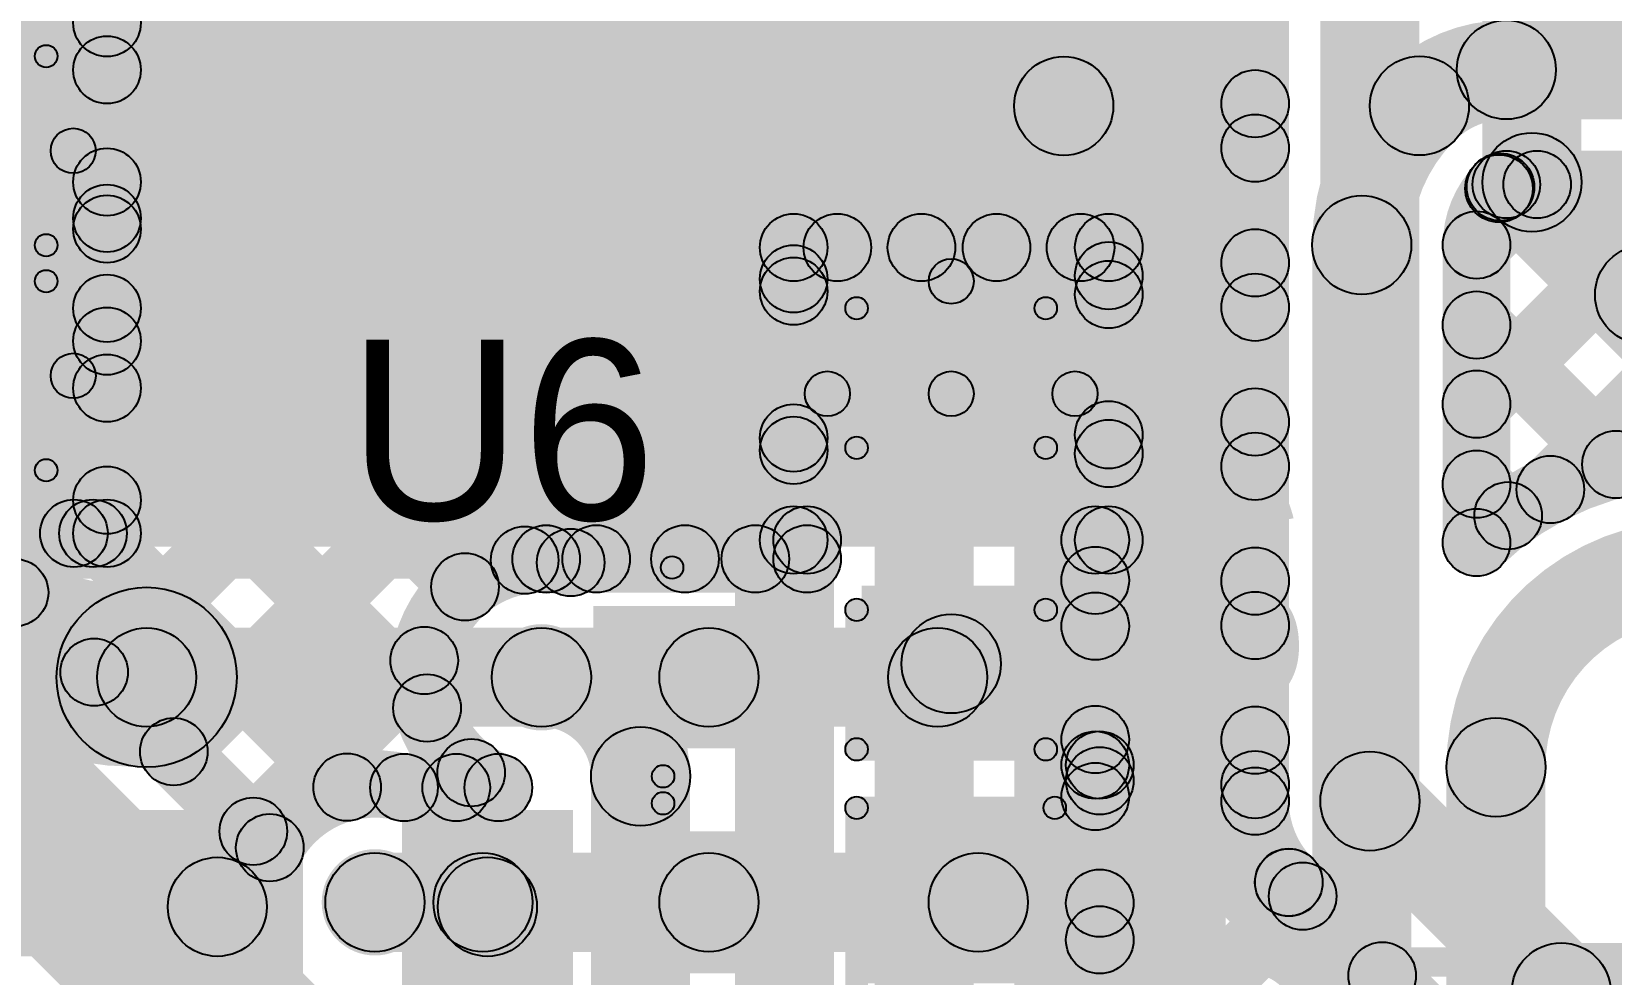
# Model space of a CAD drawing. Header units: millimetres. Extents: x 0 to 210, y 0 to 213.
# Drawn here: x 1.1707 to 1.5216, y 2.653 to 2.8625 of the extents above; entities that cross this region are included whole.
import ezdxf

# ---------------------------------------------------------------- set-up
doc = ezdxf.new("R2010")
doc.units = ezdxf.units.MM
doc.header["$MEASUREMENT"] = 0
for name, color, linetype in [('BottomLayer', 5, 'Continuous'), ('BottomPaste', 16, 'Continuous'), ('BottomSolder', 6, 'Continuous'), ('TopLayer', 1, 'Continuous'), ('TopOverlay', 2, 'Continuous'), ('TopPaste', 8, 'Continuous'), ('TopSolder', 216, 'Continuous'), ('ViaHoleLayer', 16, 'Continuous')]:
    doc.layers.add(name, color=color, linetype=linetype)

# ---------------------------------------------------------------- blocks, each defined once
blk = doc.blocks.new('S______B______70')
at = {"layer": 'TopLayer'}
for points in [[(-0.045, -0.0175), (-0.045, 0.0175), (-0.015, 0.0175), (-0.015, -0.0175)], [(0.015, -0.0175), (0.015, 0.0175), (0.045, 0.0175), (0.045, -0.0175)]]:
    blk.add_hatch(color=1, dxfattribs=at).paths.add_polyline_path(points)
at = {"layer": 'TopOverlay'}
h = blk.add_hatch(color=2, dxfattribs=at)
edge = h.paths.add_edge_path()
edge.add_arc((-0.05, 0.022), 0.0025, 0, 360)
h = blk.add_hatch(color=2, dxfattribs=at)
edge = h.paths.add_edge_path()
edge.add_arc((-0.05, 0.022), 0.0025, 0, 360)
for points in [[(-0.0475, -0.022), (-0.0525, -0.022), (-0.0525, 0.022), (-0.0475, 0.022)], [(0.05, 0.0245), (0.05, 0.0195), (-0.05, 0.0195), (-0.05, 0.0245)], [(0.0525, -0.022), (0.0475, -0.022), (0.0475, 0.022), (0.0525, 0.022)], [(0.05, -0.0195), (0.05, -0.0245), (-0.05, -0.0245), (-0.05, -0.0195)]]:
    blk.add_hatch(color=2, dxfattribs=at).paths.add_polyline_path(points)
h = blk.add_hatch(color=2, dxfattribs=at)
edge = h.paths.add_edge_path()
edge.add_arc((0.05, 0.022), 0.0025, 0, 360)
h = blk.add_hatch(color=2, dxfattribs=at)
edge = h.paths.add_edge_path()
edge.add_arc((0.05, 0.022), 0.0025, 0, 360)
h = blk.add_hatch(color=2, dxfattribs=at)
edge = h.paths.add_edge_path()
edge.add_arc((-0.05, -0.022), 0.0025, 0, 360)
h = blk.add_hatch(color=2, dxfattribs=at)
edge = h.paths.add_edge_path()
edge.add_arc((-0.05, -0.022), 0.0025, 0, 360)
h = blk.add_hatch(color=2, dxfattribs=at)
edge = h.paths.add_edge_path()
edge.add_arc((0.05, -0.022), 0.0025, 0, 360)
h = blk.add_hatch(color=2, dxfattribs=at)
edge = h.paths.add_edge_path()
edge.add_arc((0.05, -0.022), 0.0025, 0, 360)
at = {"layer": 'TopPaste'}
for points in [[(-0.045, -0.0175), (-0.045, 0.0175), (-0.015, 0.0175), (-0.015, -0.0175)], [(0.015, -0.0175), (0.015, 0.0175), (0.045, 0.0175), (0.045, -0.0175)]]:
    blk.add_hatch(color=8, dxfattribs=at).paths.add_polyline_path(points)
at = {"layer": 'TopSolder'}
for points in [[(-0.049, -0.0215), (-0.049, 0.0215), (-0.011, 0.0215), (-0.011, -0.0215)], [(0.011, -0.0215), (0.011, 0.0215), (0.049, 0.0215), (0.049, -0.0215)]]:
    blk.add_hatch(color=216, dxfattribs=at).paths.add_polyline_path(points)
at = {"layer": 'TopOverlay'}
for centre in [(-0.05, 0.022), (-0.05, 0.022), (0.05, 0.022), (0.05, 0.022), (-0.05, -0.022), (-0.05, -0.022), (0.05, -0.022), (0.05, -0.022)]:
    blk.add_circle(centre, 0.0025, dxfattribs=at)
blk = doc.blocks.new('RES_0603_B_71')
at = {"layer": 'BottomLayer'}
for points in [[(-0.045, -0.0175), (-0.045, 0.0175), (-0.015, 0.0175), (-0.015, -0.0175)], [(0.015, -0.0175), (0.015, 0.0175), (0.045, 0.0175), (0.045, -0.0175)]]:
    blk.add_hatch(color=5, dxfattribs=at).paths.add_polyline_path(points)
at = {"layer": 'BottomPaste'}
for points in [[(-0.045, -0.0175), (-0.045, 0.0175), (-0.015, 0.0175), (-0.015, -0.0175)], [(0.015, -0.0175), (0.015, 0.0175), (0.045, 0.0175), (0.045, -0.0175)]]:
    blk.add_hatch(color=16, dxfattribs=at).paths.add_polyline_path(points)
at = {"layer": 'BottomSolder'}
for points in [[(-0.049, -0.0215), (-0.049, 0.0215), (-0.011, 0.0215), (-0.011, -0.0215)], [(0.011, -0.0215), (0.011, 0.0215), (0.049, 0.0215), (0.049, -0.0215)]]:
    blk.add_hatch(color=6, dxfattribs=at).paths.add_polyline_path(points)
blk = doc.blocks.new('CAP_0603_72')
at = {"layer": 'TopLayer'}
for points in [[(-0.015, 0.0175), (-0.015, -0.0175), (-0.045, -0.0175), (-0.045, 0.0175)], [(0.045, 0.0175), (0.045, -0.0175), (0.015, -0.0175), (0.015, 0.0175)]]:
    blk.add_hatch(color=1, dxfattribs=at).paths.add_polyline_path(points)
at = {"layer": 'TopOverlay'}
h = blk.add_hatch(color=2, dxfattribs=at)
edge = h.paths.add_edge_path()
edge.add_arc((-0.049, 0.021), 0.0025, 0, 360)
h = blk.add_hatch(color=2, dxfattribs=at)
edge = h.paths.add_edge_path()
edge.add_arc((-0.049, 0.021), 0.0025, 0, 360)
for points in [[(-0.049, 0.0185), (-0.049, 0.0235), (-0.018, 0.0235), (-0.018, 0.0185)], [(0.018, 0.0185), (0.018, 0.0235), (0.049, 0.0235), (0.049, 0.0185)], [(-0.0515, 0.021), (-0.0465, 0.021), (-0.0465, -0.021), (-0.0515, -0.021)], [(0.0465, 0.021), (0.0515, 0.021), (0.0515, -0.021), (0.0465, -0.021)], [(-0.049, -0.0235), (-0.049, -0.0185), (-0.018, -0.0185), (-0.018, -0.0235)], [(0.018, -0.0235), (0.018, -0.0185), (0.049, -0.0185), (0.049, -0.0235)]]:
    blk.add_hatch(color=2, dxfattribs=at).paths.add_polyline_path(points)
h = blk.add_hatch(color=2, dxfattribs=at)
edge = h.paths.add_edge_path()
edge.add_arc((-0.018, 0.021), 0.0025, 0, 360)
h = blk.add_hatch(color=2, dxfattribs=at)
edge = h.paths.add_edge_path()
edge.add_arc((0.018, 0.021), 0.0025, 0, 360)
h = blk.add_hatch(color=2, dxfattribs=at)
edge = h.paths.add_edge_path()
edge.add_arc((0.049, 0.021), 0.0025, 0, 360)
h = blk.add_hatch(color=2, dxfattribs=at)
edge = h.paths.add_edge_path()
edge.add_arc((0.049, 0.021), 0.0025, 0, 360)
h = blk.add_hatch(color=2, dxfattribs=at)
edge = h.paths.add_edge_path()
edge.add_arc((-0.049, -0.021), 0.0025, 0, 360)
h = blk.add_hatch(color=2, dxfattribs=at)
edge = h.paths.add_edge_path()
edge.add_arc((-0.049, -0.021), 0.0025, 0, 360)
h = blk.add_hatch(color=2, dxfattribs=at)
edge = h.paths.add_edge_path()
edge.add_arc((-0.018, -0.021), 0.0025, 0, 360)
h = blk.add_hatch(color=2, dxfattribs=at)
edge = h.paths.add_edge_path()
edge.add_arc((0.018, -0.021), 0.0025, 0, 360)
h = blk.add_hatch(color=2, dxfattribs=at)
edge = h.paths.add_edge_path()
edge.add_arc((0.049, -0.021), 0.0025, 0, 360)
h = blk.add_hatch(color=2, dxfattribs=at)
edge = h.paths.add_edge_path()
edge.add_arc((0.049, -0.021), 0.0025, 0, 360)
at = {"layer": 'TopPaste'}
for points in [[(-0.015, 0.0175), (-0.015, -0.0175), (-0.045, -0.0175), (-0.045, 0.0175)], [(0.045, 0.0175), (0.045, -0.0175), (0.015, -0.0175), (0.015, 0.0175)]]:
    blk.add_hatch(color=8, dxfattribs=at).paths.add_polyline_path(points)
at = {"layer": 'TopSolder'}
for points in [[(-0.01264, 0.01986), (-0.01264, -0.01986), (-0.04736, -0.01986), (-0.04736, 0.01986)], [(0.04736, 0.01986), (0.04736, -0.01986), (0.01264, -0.01986), (0.01264, 0.01986)]]:
    blk.add_hatch(color=216, dxfattribs=at).paths.add_polyline_path(points)
at = {"layer": 'TopOverlay'}
for centre in [(-0.049, 0.021), (-0.049, 0.021), (-0.018, 0.021), (0.018, 0.021), (0.049, 0.021), (0.049, 0.021), (-0.049, -0.021), (-0.049, -0.021), (-0.018, -0.021), (0.018, -0.021), (0.049, -0.021), (0.049, -0.021)]:
    blk.add_circle(centre, 0.0025, dxfattribs=at)
blk = doc.blocks.new('CAP_0603_73')
at = {"layer": 'TopOverlay'}
for points in [[(0.018, 0.0185), (0.018, 0.0235), (0.049, 0.0235), (0.049, 0.0185)], [(0.0515, -0.021), (0.0465, -0.021), (0.0465, 0.021), (0.0515, 0.021)], [(0.018, -0.0235), (0.018, -0.0185), (0.049, -0.0185), (0.049, -0.0235)]]:
    blk.add_hatch(color=2, dxfattribs=at).paths.add_polyline_path(points)
h = blk.add_hatch(color=2, dxfattribs=at)
edge = h.paths.add_edge_path()
edge.add_arc((0.049, 0.021), 0.0025, 0, 360)
h = blk.add_hatch(color=2, dxfattribs=at)
edge = h.paths.add_edge_path()
edge.add_arc((0.049, 0.021), 0.0025, 0, 360)
h = blk.add_hatch(color=2, dxfattribs=at)
edge = h.paths.add_edge_path()
edge.add_arc((0.049, -0.021), 0.0025, 0, 360)
h = blk.add_hatch(color=2, dxfattribs=at)
edge = h.paths.add_edge_path()
edge.add_arc((0.049, -0.021), 0.0025, 0, 360)
at = {"layer": 'TopSolder'}
blk.add_hatch(color=216, dxfattribs=at).paths.add_polyline_path([(0.04736, 0.01986), (0.04736, -0.01986), (0.01264, -0.01986), (0.01264, 0.01986)])
at = {"layer": 'TopOverlay'}
for centre in [(0.049, 0.021), (0.049, 0.021), (0.049, -0.021), (0.049, -0.021)]:
    blk.add_circle(centre, 0.0025, dxfattribs=at)
blk = doc.blocks.new('CAP_0603_74')
at = {"layer": 'TopOverlay'}
for points in [[(0.018, 0.0185), (0.018, 0.0235), (0.049, 0.0235), (0.049, 0.0185)], [(0.0515, -0.021), (0.0465, -0.021), (0.0465, 0.021), (0.0515, 0.021)], [(0.018, -0.0235), (0.018, -0.0185), (0.049, -0.0185), (0.049, -0.0235)]]:
    blk.add_hatch(color=2, dxfattribs=at).paths.add_polyline_path(points)
h = blk.add_hatch(color=2, dxfattribs=at)
edge = h.paths.add_edge_path()
edge.add_arc((0.049, 0.021), 0.0025, 0, 360)
h = blk.add_hatch(color=2, dxfattribs=at)
edge = h.paths.add_edge_path()
edge.add_arc((0.049, 0.021), 0.0025, 0, 360)
h = blk.add_hatch(color=2, dxfattribs=at)
edge = h.paths.add_edge_path()
edge.add_arc((0.049, -0.021), 0.0025, 0, 360)
h = blk.add_hatch(color=2, dxfattribs=at)
edge = h.paths.add_edge_path()
edge.add_arc((0.049, -0.021), 0.0025, 0, 360)
at = {"layer": 'TopSolder'}
blk.add_hatch(color=216, dxfattribs=at).paths.add_polyline_path([(0.04736, 0.01986), (0.04736, -0.01986), (0.01264, -0.01986), (0.01264, 0.01986)])
at = {"layer": 'TopOverlay'}
for centre in [(0.049, 0.021), (0.049, 0.021), (0.049, -0.021), (0.049, -0.021)]:
    blk.add_circle(centre, 0.0025, dxfattribs=at)
blk = doc.blocks.new('HX711_77')
at = {"layer": 'TopLayer'}
for points in [[(0.09154, 0.18681), (0.13484, 0.18681), (0.13484, 0.16319), (0.09154, 0.16319)], [(0.09154, 0.13681), (0.13484, 0.13681), (0.13484, 0.11319), (0.09154, 0.11319)]]:
    blk.add_hatch(color=1, dxfattribs=at).paths.add_polyline_path(points)
at = {"layer": 'TopOverlay'}
for points in [[(-0.103, 0.1969), (-0.103, 0.2019), (0.105, 0.2019), (0.105, 0.1969)], [(0.1055, 0.147), (0.1005, 0.147), (0.1005, 0.153), (0.1055, 0.153)]]:
    blk.add_hatch(color=2, dxfattribs=at).paths.add_polyline_path(points)
h = blk.add_hatch(color=2, dxfattribs=at)
edge = h.paths.add_edge_path()
edge.add_arc((0.105, 0.1994), 0.0025, 0, 360)
h = blk.add_hatch(color=2, dxfattribs=at)
edge = h.paths.add_edge_path()
edge.add_arc((0.103, 0.153), 0.0025, 0, 360)
h = blk.add_hatch(color=2, dxfattribs=at)
edge = h.paths.add_edge_path()
edge.add_arc((0.103, 0.147), 0.0025, 0, 360)
at = {"layer": 'TopPaste'}
for points in [[(0.09154, 0.18681), (0.13484, 0.18681), (0.13484, 0.16319), (0.09154, 0.16319)], [(0.09154, 0.13681), (0.13484, 0.13681), (0.13484, 0.11319), (0.09154, 0.11319)]]:
    blk.add_hatch(color=8, dxfattribs=at).paths.add_polyline_path(points)
at = {"layer": 'TopSolder'}
for points in [[(0.08754, 0.19081), (0.13884, 0.19081), (0.13884, 0.15919), (0.08754, 0.15919)], [(0.08754, 0.14081), (0.13884, 0.14081), (0.13884, 0.10919), (0.08754, 0.10919)]]:
    blk.add_hatch(color=216, dxfattribs=at).paths.add_polyline_path(points)
at = {"layer": 'TopOverlay'}
for centre in [(0.105, 0.1994), (0.103, 0.153), (0.103, 0.147)]:
    blk.add_circle(centre, 0.0025, dxfattribs=at)

msp = doc.modelspace()

# ---------------------------------------------------------------- hatches: boundary and pattern name
at = {"layer": 'BottomLayer'}
for points in [[(1.349, 2.366), (1.327, 2.366), (1.327, 3.01), (1.349, 3.01)], [(1.38, 2.326), (1.358, 2.326), (1.358, 2.96144), (1.38, 2.96144)], [(1.51339, 2.75544), (1.50278, 2.76604), (1.67054, 2.9338), (1.68115, 2.9232)], [(1.49831, 2.843), (1.49831, 2.865), (1.53905, 2.865), (1.53905, 2.843)], [(1.411, 2.54542), (1.389, 2.54542), (1.389, 2.84596), (1.411, 2.84596)], [(1.49831, 2.821), (1.49831, 2.836), (1.53256, 2.836), (1.53256, 2.821)], [(1.49699, 2.80975), (1.48639, 2.82036), (1.49983, 2.8338), (1.51044, 2.8232)], [(1.49699, 2.77439), (1.48639, 2.785), (1.53439, 2.833), (1.54499, 2.82239)], [(1.49139, 2.82232), (1.50199, 2.83292), (1.56111, 2.7738), (1.55051, 2.7632)], [(1.47719, 2.519), (1.45519, 2.519), (1.45519, 2.81507), (1.47719, 2.81507)], [(1.49919, 2.74896), (1.48419, 2.74896), (1.48419, 2.81507), (1.49919, 2.81507)], [(1.48639, 2.79196), (1.49699, 2.80257), (1.52796, 2.7716), (1.51735, 2.761)], [(1.48639, 2.75661), (1.49699, 2.76721), (1.504, 2.7602), (1.4934, 2.7496)], [(1.1963, 2.708), (1.1963, 2.73), (1.284, 2.73), (1.284, 2.708)], [(1.507, 2.27775), (1.485, 2.27775), (1.485, 2.699), (1.507, 2.699)], [(1.317, 2.401), (1.295, 2.401), (1.295, 2.697), (1.317, 2.697)], [(1.09024, 2.657), (1.09024, 2.679), (1.212, 2.679), (1.212, 2.657)], [(1.247, 2.658), (1.247, 2.68), (1.271, 2.68), (1.271, 2.658)], [(1.26322, 2.66122), (1.27878, 2.67678), (1.27978, 2.67578), (1.26422, 2.66022)]]:
    msp.add_hatch(color=5, dxfattribs=at).paths.add_polyline_path(points)
h = msp.add_hatch(color=5, dxfattribs=at)
edge = h.paths.add_edge_path()
edge.add_arc((1.49831, 2.854), 0.011, 0, 360)
h = msp.add_hatch(color=5, dxfattribs=at)
edge = h.paths.add_edge_path()
edge.add_arc((1.49831, 2.854), 0.011, 0, 360)
h = msp.add_hatch(color=5, dxfattribs=at)
edge = h.paths.add_edge_path()
edge.add_arc((1.4, 2.84596), 0.011, 0, 360)
h = msp.add_hatch(color=5, dxfattribs=at)
edge = h.paths.add_edge_path()
edge.add_arc((1.4, 2.84596), 0.011, 0, 360)
h = msp.add_hatch(color=5, dxfattribs=at)
edge = h.paths.add_edge_path()
edge.add_arc((1.479, 2.846), 0.011, 0, 360)
h = msp.add_hatch(color=5, dxfattribs=at)
edge = h.paths.add_edge_path()
edge.add_arc((1.479, 2.846), 0.011, 0, 360)
h = msp.add_hatch(color=5, dxfattribs=at)
edge = h.paths.add_edge_path()
edge.add_arc((1.497, 2.82794), 0.0075, 0, 360)
h = msp.add_hatch(color=5, dxfattribs=at)
edge = h.paths.add_edge_path()
edge.add_arc((1.49831, 2.8285), 0.0075, 0, 360)
h = msp.add_hatch(color=5, dxfattribs=at)
edge = h.paths.add_edge_path()
edge.add_arc((1.50514, 2.8285), 0.0075, 0, 360)
h = msp.add_hatch(color=5, dxfattribs=at)
edge = h.paths.add_edge_path()
edge.add_arc((1.49669, 2.82762), 0.0075, 0, 360)
h = msp.add_hatch(color=5, dxfattribs=at)
edge = h.paths.add_edge_path()
edge.add_arc((1.46619, 2.81507), 0.011, 0, 360)
h = msp.add_hatch(color=5, dxfattribs=at)
edge = h.paths.add_edge_path()
edge.add_arc((1.46619, 2.81507), 0.011, 0, 360)
h = msp.add_hatch(color=5, dxfattribs=at)
edge = h.paths.add_edge_path()
edge.add_arc((1.49169, 2.81507), 0.0075, 0, 360)
h = msp.add_hatch(color=5, dxfattribs=at)
edge = h.paths.add_edge_path()
edge.add_arc((1.49169, 2.81507), 0.0075, 0, 360)
h = msp.add_hatch(color=5, dxfattribs=at)
edge = h.paths.add_edge_path()
edge.add_arc((1.49169, 2.81505), 0.0075, 0, 360)
h = msp.add_hatch(color=5, dxfattribs=at)
edge = h.paths.add_edge_path()
edge.add_arc((1.49169, 2.79727), 0.0075, 0, 360)
h = msp.add_hatch(color=5, dxfattribs=at)
edge = h.paths.add_edge_path()
edge.add_arc((1.49169, 2.7797), 0.0075, 0, 360)
h = msp.add_hatch(color=5, dxfattribs=at)
edge = h.paths.add_edge_path()
edge.add_arc((1.52265, 2.7663), 0.0075, 0, 360)
h = msp.add_hatch(color=5, dxfattribs=at)
edge = h.paths.add_edge_path()
edge.add_arc((1.49169, 2.76191), 0.0075, 0, 360)
h = msp.add_hatch(color=5, dxfattribs=at)
edge = h.paths.add_edge_path()
edge.add_arc((1.50809, 2.76074), 0.0075, 0, 360)
h = msp.add_hatch(color=5, dxfattribs=at)
edge = h.paths.add_edge_path()
edge.add_arc((1.4987, 2.7549), 0.0075, 0, 360)
h = msp.add_hatch(color=5, dxfattribs=at)
edge = h.paths.add_edge_path()
edge.add_arc((1.49169, 2.74896), 0.0075, 0, 360)
h = msp.add_hatch(color=5, dxfattribs=at)
edge = h.paths.add_edge_path()
edge.add_arc((1.49169, 2.74896), 0.0075, 0, 360)
h = msp.add_hatch(color=5, dxfattribs=at)
edge = h.paths.add_edge_path()
edge.add_arc((1.1963, 2.719), 0.02, 0, 360)
h = msp.add_hatch(color=5, dxfattribs=at)
edge = h.paths.add_edge_path()
edge.add_arc((1.1963, 2.719), 0.011, 0, 360)
h = msp.add_hatch(color=5, dxfattribs=at)
edge = h.paths.add_edge_path()
edge.add_arc((1.284, 2.719), 0.01181, 0, 360)
h = msp.add_hatch(color=5, dxfattribs=at)
edge = h.paths.add_edge_path()
edge.add_arc((1.284, 2.719), 0.011, 0, 360)
h = msp.add_hatch(color=5, dxfattribs=at)
edge = h.paths.add_edge_path()
edge.add_arc((1.284, 2.719), 0.011, 0, 360)
h = msp.add_hatch(color=5, dxfattribs=at)
edge = h.paths.add_edge_path()
edge.add_arc((1.496, 2.699), 0.011, 0, 360)
h = msp.add_hatch(color=5, dxfattribs=at)
edge = h.paths.add_edge_path()
edge.add_arc((1.496, 2.699), 0.011, 0, 360)
h = msp.add_hatch(color=5, dxfattribs=at)
edge = h.paths.add_edge_path()
edge.add_arc((1.306, 2.697), 0.011, 0, 360)
h = msp.add_hatch(color=5, dxfattribs=at)
edge = h.paths.add_edge_path()
edge.add_arc((1.306, 2.697), 0.011, 0, 360)
h = msp.add_hatch(color=5, dxfattribs=at)
edge = h.paths.add_edge_path()
edge.add_arc((1.212, 2.668), 0.011, 0, 360)
h = msp.add_hatch(color=5, dxfattribs=at)
edge = h.paths.add_edge_path()
edge.add_arc((1.247, 2.669), 0.01181, 0, 360)
h = msp.add_hatch(color=5, dxfattribs=at)
edge = h.paths.add_edge_path()
edge.add_arc((1.247, 2.669), 0.011, 0, 360)
h = msp.add_hatch(color=5, dxfattribs=at)
edge = h.paths.add_edge_path()
edge.add_arc((1.271, 2.669), 0.011, 0, 360)
h = msp.add_hatch(color=5, dxfattribs=at)
edge = h.paths.add_edge_path()
edge.add_arc((1.271, 2.669), 0.011, 0, 360)
h = msp.add_hatch(color=5, dxfattribs=at)
edge = h.paths.add_edge_path()
edge.add_arc((1.272, 2.668), 0.011, 0, 360)
at = {"layer": 'TopLayer'}
for points in [[(0.90788, 3.1937), (0.91848, 3.2043), (1.3453, 2.77748), (1.3347, 2.76688)], [(0.94323, 3.1937), (0.95384, 3.2043), (1.3453, 2.81284), (1.3347, 2.80223)], [(0.90406, 3.16216), (0.91466, 3.17277), (1.33682, 2.75061), (1.32621, 2.74001)], [(1.05959, 3.1127), (1.07019, 3.1233), (1.37369, 2.8198), (1.36309, 2.8092)], [(1.09494, 3.1127), (1.10555, 3.1233), (1.40905, 2.8198), (1.39844, 2.8092)], [(1.1273, 3.1157), (1.1379, 3.1263), (1.44781, 2.8164), (1.4372, 2.80579)], [(1.16265, 3.1157), (1.17326, 3.1263), (1.44781, 2.85175), (1.4372, 2.84114)], [(1.1928, 2.85911), (1.1822, 2.86972), (1.38471, 3.07223), (1.39531, 3.06162)], [(1.1928, 2.82376), (1.1822, 2.83437), (1.40238, 3.05455), (1.41299, 3.04395)], [(1.1928, 2.7884), (1.1822, 2.79901), (1.42006, 3.03688), (1.43067, 3.02627)], [(1.515, 2.829), (1.493, 2.829), (1.493, 3.031), (1.515, 3.031)], [(1.131, 2.748), (1.436, 2.748), (1.436, 3.02499), (1.131, 3.02499)], [(1.47901, 2.69148), (1.45701, 2.69148), (1.45701, 3.02499), (1.47901, 3.02499)], [(1.1928, 2.75305), (1.1822, 2.76365), (1.4372, 3.01866), (1.44781, 3.00806)], [(1.45001, 2.69148), (1.43501, 2.69148), (1.43501, 3.01443), (1.45001, 3.01443)], [(1.18995, 2.71484), (1.17934, 2.72545), (1.4372, 2.98331), (1.44781, 2.9727)], [(1.20763, 2.69716), (1.19702, 2.70777), (1.4372, 2.94795), (1.44781, 2.93735)], [(1.35502, 2.8092), (1.34441, 2.8198), (1.4372, 2.9126), (1.44781, 2.90199)], [(1.39037, 2.8092), (1.37977, 2.8198), (1.4372, 2.87724), (1.44781, 2.86663)], [(1.195, 2.821), (1.18, 2.821), (1.18, 2.871), (1.195, 2.871)], [(1.1822, 2.84866), (1.1928, 2.85927), (1.30146, 2.75061), (1.29085, 2.74001)], [(1.155, 2.831), (1.155, 2.841), (1.18, 2.841), (1.18, 2.831)], [(1.4153, 2.79877), (1.4047, 2.80938), (1.4372, 2.84189), (1.44781, 2.83128)], [(1.49622, 2.82122), (1.51178, 2.83678), (1.53678, 2.81178), (1.52122, 2.79622)], [(1.1822, 2.81331), (1.1928, 2.82392), (1.27232, 2.7444), (1.26171, 2.73379)], [(1.34, 2.807), (1.34, 2.822), (1.41, 2.822), (1.41, 2.807)], [(1.195, 2.801), (1.18, 2.801), (1.18, 2.821), (1.195, 2.821)], [(1.195, 2.801), (1.18, 2.801), (1.18, 2.821), (1.195, 2.821)], [(1.3453, 2.79948), (1.3347, 2.81009), (1.34441, 2.8198), (1.35502, 2.8092)], [(1.39844, 2.8092), (1.40905, 2.8198), (1.4153, 2.81355), (1.4047, 2.80294)], [(1.3475, 2.7495), (1.3325, 2.7495), (1.3325, 2.8145), (1.3475, 2.8145)], [(1.4175, 2.7495), (1.4025, 2.7495), (1.4025, 2.8145), (1.4175, 2.8145)], [(1.4047, 2.80294), (1.4153, 2.81355), (1.44781, 2.78104), (1.4372, 2.77043)], [(1.28556, 2.73974), (1.27496, 2.75035), (1.3347, 2.81009), (1.3453, 2.79948)], [(1.38, 2.782), (1.37, 2.782), (1.37, 2.807), (1.38, 2.807)], [(1.4153, 2.76342), (1.4047, 2.77402), (1.4372, 2.80653), (1.44781, 2.79592)], [(1.195, 2.751), (1.18, 2.751), (1.18, 2.801), (1.195, 2.801)], [(1.155, 2.781), (1.155, 2.791), (1.18, 2.791), (1.18, 2.781)], [(1.1822, 2.77795), (1.1928, 2.78856), (1.2639, 2.71747), (1.25329, 2.70686)], [(1.3475, 2.777), (1.3475, 2.787), (1.375, 2.787), (1.375, 2.777)], [(1.375, 2.777), (1.375, 2.787), (1.4025, 2.787), (1.4025, 2.777)], [(1.4047, 2.76759), (1.4153, 2.77819), (1.44781, 2.74568), (1.4372, 2.73508)], [(1.32118, 2.74001), (1.31058, 2.75061), (1.3347, 2.77473), (1.3453, 2.76413)], [(1.4123, 2.72506), (1.4017, 2.73567), (1.4372, 2.77118), (1.44781, 2.76057)], [(1.40386, 2.601), (1.436, 2.601), (1.436, 2.768), (1.40386, 2.768)], [(1.18545, 2.7457), (1.17485, 2.7563), (1.1822, 2.76365), (1.1928, 2.75305)], [(1.14989, 2.7435), (1.14989, 2.7585), (1.1875, 2.7585), (1.1875, 2.7435)], [(1.17227, 2.73252), (1.16167, 2.74312), (1.17485, 2.7563), (1.18545, 2.7457)], [(1.1791, 2.7457), (1.18971, 2.7563), (1.24613, 2.69988), (1.23552, 2.68927)], [(1.28504, 2.73781), (1.28504, 2.75281), (1.343, 2.75281), (1.343, 2.73781)], [(1.15609, 2.73809), (1.1667, 2.7487), (1.22896, 2.68644), (1.21835, 2.67583)], [(1.3505, 2.74531), (1.3355, 2.74531), (1.3355, 2.7495), (1.3505, 2.7495)], [(1.4145, 2.6995), (1.3995, 2.6995), (1.3995, 2.7495), (1.4145, 2.7495)], [(1.4017, 2.73523), (1.4123, 2.74584), (1.44781, 2.71033), (1.4372, 2.69972)], [(1.4133, 2.69071), (1.4027, 2.70131), (1.4372, 2.73582), (1.44781, 2.72521)], [(1.12286, 2.70486), (1.15114, 2.73314), (1.24414, 2.64014), (1.21586, 2.61186)], [(1.284, 2.708), (1.284, 2.73), (1.32119, 2.73), (1.32119, 2.708)], [(1.32119, 2.708), (1.32119, 2.73), (1.372, 2.73), (1.372, 2.708)], [(1.22531, 2.67948), (1.2147, 2.69009), (1.25265, 2.72804), (1.26326, 2.71744)], [(1.4017, 2.69988), (1.4123, 2.71048), (1.91186, 2.21092), (1.90126, 2.20031)], [(1.25348, 2.687), (1.25348, 2.702), (1.27441, 2.702), (1.27441, 2.687)], [(1.27037, 2.6892), (1.25977, 2.6998), (1.26309, 2.70312), (1.27369, 2.69252)], [(1.4145, 2.6925), (1.3995, 2.6925), (1.3995, 2.6995), (1.4145, 2.6995)], [(1.4155, 2.6425), (1.4005, 2.6425), (1.4005, 2.6995), (1.4155, 2.6995)], [(1.4133, 2.65535), (1.4027, 2.66596), (1.4372, 2.70046), (1.44781, 2.68986)], [(1.46023, 2.6837), (1.47579, 2.69926), (1.51827, 2.65678), (1.50271, 2.64122)], [(1.247, 2.658), (1.247, 2.68), (1.32119, 2.68), (1.32119, 2.658)], [(1.32119, 2.658), (1.32119, 2.68), (1.381, 2.68), (1.381, 2.658)], [(1.4447, 2.66812), (1.45531, 2.67872), (1.49773, 2.6363), (1.48712, 2.62569)], [(1.4027, 2.66352), (1.4133, 2.67413), (1.87651, 2.21092), (1.8659, 2.20031)], [(1.4163, 2.62299), (1.4057, 2.6336), (1.44776, 2.67567), (1.45837, 2.66506)], [(1.51049, 2.638), (1.51049, 2.66), (1.59202, 2.66), (1.59202, 2.638)], [(1.4163, 2.58764), (1.4057, 2.59825), (1.46544, 2.65799), (1.47604, 2.64738)]]:
    msp.add_hatch(color=1, dxfattribs=at).paths.add_polyline_path(points)
h = msp.add_hatch(color=1, dxfattribs=at)
edge = h.paths.add_edge_path()
edge.add_arc((1.1875, 2.86442), 0.0075, 0, 360)
h = msp.add_hatch(color=1, dxfattribs=at)
edge = h.paths.add_edge_path()
edge.add_arc((1.1875, 2.85397), 0.0075, 0, 360)
h = msp.add_hatch(color=1, dxfattribs=at)
edge = h.paths.add_edge_path()
edge.add_arc((1.44251, 2.84645), 0.0075, 0, 360)
h = msp.add_hatch(color=1, dxfattribs=at)
edge = h.paths.add_edge_path()
edge.add_arc((1.44251, 2.83658), 0.0075, 0, 360)
h = msp.add_hatch(color=1, dxfattribs=at)
edge = h.paths.add_edge_path()
edge.add_arc((1.18, 2.836), 0.005, 0, 360)
h = msp.add_hatch(color=1, dxfattribs=at)
edge = h.paths.add_edge_path()
edge.add_arc((1.504, 2.829), 0.011, 0, 360)
h = msp.add_hatch(color=1, dxfattribs=at)
edge = h.paths.add_edge_path()
edge.add_arc((1.504, 2.829), 0.011, 0, 360)
h = msp.add_hatch(color=1, dxfattribs=at)
edge = h.paths.add_edge_path()
edge.add_arc((1.1875, 2.82906), 0.0075, 0, 360)
h = msp.add_hatch(color=1, dxfattribs=at)
edge = h.paths.add_edge_path()
edge.add_arc((1.1875, 2.821), 0.0075, 0, 360)
h = msp.add_hatch(color=1, dxfattribs=at)
edge = h.paths.add_edge_path()
edge.add_arc((1.1875, 2.821), 0.0075, 0, 360)
h = msp.add_hatch(color=1, dxfattribs=at)
edge = h.paths.add_edge_path()
edge.add_arc((1.1875, 2.821), 0.0075, 0, 360)
h = msp.add_hatch(color=1, dxfattribs=at)
edge = h.paths.add_edge_path()
edge.add_arc((1.1875, 2.81861), 0.0075, 0, 360)
h = msp.add_hatch(color=1, dxfattribs=at)
edge = h.paths.add_edge_path()
edge.add_arc((1.34, 2.8145), 0.0075, 0, 360)
h = msp.add_hatch(color=1, dxfattribs=at)
edge = h.paths.add_edge_path()
edge.add_arc((1.34, 2.8145), 0.0075, 0, 360)
h = msp.add_hatch(color=1, dxfattribs=at)
edge = h.paths.add_edge_path()
edge.add_arc((1.34971, 2.8145), 0.0075, 0, 360)
h = msp.add_hatch(color=1, dxfattribs=at)
edge = h.paths.add_edge_path()
edge.add_arc((1.34971, 2.8145), 0.0075, 0, 360)
h = msp.add_hatch(color=1, dxfattribs=at)
edge = h.paths.add_edge_path()
edge.add_arc((1.36839, 2.8145), 0.0075, 0, 360)
h = msp.add_hatch(color=1, dxfattribs=at)
edge = h.paths.add_edge_path()
edge.add_arc((1.38507, 2.8145), 0.0075, 0, 360)
h = msp.add_hatch(color=1, dxfattribs=at)
edge = h.paths.add_edge_path()
edge.add_arc((1.40374, 2.8145), 0.0075, 0, 360)
h = msp.add_hatch(color=1, dxfattribs=at)
edge = h.paths.add_edge_path()
edge.add_arc((1.40374, 2.8145), 0.0075, 0, 360)
h = msp.add_hatch(color=1, dxfattribs=at)
edge = h.paths.add_edge_path()
edge.add_arc((1.41, 2.8145), 0.0075, 0, 360)
h = msp.add_hatch(color=1, dxfattribs=at)
edge = h.paths.add_edge_path()
edge.add_arc((1.41, 2.8145), 0.0075, 0, 360)
h = msp.add_hatch(color=1, dxfattribs=at)
edge = h.paths.add_edge_path()
edge.add_arc((1.44251, 2.81109), 0.0075, 0, 360)
h = msp.add_hatch(color=1, dxfattribs=at)
edge = h.paths.add_edge_path()
edge.add_arc((1.34, 2.80753), 0.0075, 0, 360)
h = msp.add_hatch(color=1, dxfattribs=at)
edge = h.paths.add_edge_path()
edge.add_arc((1.41, 2.80824), 0.0075, 0, 360)
h = msp.add_hatch(color=1, dxfattribs=at)
edge = h.paths.add_edge_path()
edge.add_arc((1.41, 2.80824), 0.0075, 0, 360)
h = msp.add_hatch(color=1, dxfattribs=at)
edge = h.paths.add_edge_path()
edge.add_arc((1.529, 2.804), 0.011, 0, 360)
h = msp.add_hatch(color=1, dxfattribs=at)
edge = h.paths.add_edge_path()
edge.add_arc((1.529, 2.804), 0.011, 0, 360)
h = msp.add_hatch(color=1, dxfattribs=at)
edge = h.paths.add_edge_path()
edge.add_arc((1.34, 2.80479), 0.0075, 0, 360)
h = msp.add_hatch(color=1, dxfattribs=at)
edge = h.paths.add_edge_path()
edge.add_arc((1.34, 2.80479), 0.0075, 0, 360)
h = msp.add_hatch(color=1, dxfattribs=at)
edge = h.paths.add_edge_path()
edge.add_arc((1.375, 2.807), 0.005, 0, 360)
h = msp.add_hatch(color=1, dxfattribs=at)
edge = h.paths.add_edge_path()
edge.add_arc((1.41, 2.80407), 0.0075, 0, 360)
h = msp.add_hatch(color=1, dxfattribs=at)
edge = h.paths.add_edge_path()
edge.add_arc((1.1875, 2.801), 0.0075, 0, 360)
h = msp.add_hatch(color=1, dxfattribs=at)
edge = h.paths.add_edge_path()
edge.add_arc((1.1875, 2.801), 0.0075, 0, 360)
h = msp.add_hatch(color=1, dxfattribs=at)
edge = h.paths.add_edge_path()
edge.add_arc((1.1875, 2.801), 0.0075, 0, 360)
h = msp.add_hatch(color=1, dxfattribs=at)
edge = h.paths.add_edge_path()
edge.add_arc((1.44251, 2.80123), 0.0075, 0, 360)
h = msp.add_hatch(color=1, dxfattribs=at)
edge = h.paths.add_edge_path()
edge.add_arc((1.1875, 2.79371), 0.0075, 0, 360)
h = msp.add_hatch(color=1, dxfattribs=at)
edge = h.paths.add_edge_path()
edge.add_arc((1.18, 2.786), 0.005, 0, 360)
h = msp.add_hatch(color=1, dxfattribs=at)
edge = h.paths.add_edge_path()
edge.add_arc((1.1875, 2.78326), 0.0075, 0, 360)
h = msp.add_hatch(color=1, dxfattribs=at)
edge = h.paths.add_edge_path()
edge.add_arc((1.3475, 2.782), 0.005, 0, 360)
h = msp.add_hatch(color=1, dxfattribs=at)
edge = h.paths.add_edge_path()
edge.add_arc((1.375, 2.782), 0.005, 0, 360)
h = msp.add_hatch(color=1, dxfattribs=at)
edge = h.paths.add_edge_path()
edge.add_arc((1.375, 2.782), 0.005, 0, 360)
h = msp.add_hatch(color=1, dxfattribs=at)
edge = h.paths.add_edge_path()
edge.add_arc((1.375, 2.782), 0.005, 0, 360)
h = msp.add_hatch(color=1, dxfattribs=at)
edge = h.paths.add_edge_path()
edge.add_arc((1.4025, 2.782), 0.005, 0, 360)
h = msp.add_hatch(color=1, dxfattribs=at)
edge = h.paths.add_edge_path()
edge.add_arc((1.44251, 2.77574), 0.0075, 0, 360)
h = msp.add_hatch(color=1, dxfattribs=at)
edge = h.paths.add_edge_path()
edge.add_arc((1.34, 2.77218), 0.0075, 0, 360)
h = msp.add_hatch(color=1, dxfattribs=at)
edge = h.paths.add_edge_path()
edge.add_arc((1.41, 2.77289), 0.0075, 0, 360)
h = msp.add_hatch(color=1, dxfattribs=at)
edge = h.paths.add_edge_path()
edge.add_arc((1.34, 2.76943), 0.0075, 0, 360)
h = msp.add_hatch(color=1, dxfattribs=at)
edge = h.paths.add_edge_path()
edge.add_arc((1.41, 2.76872), 0.0075, 0, 360)
h = msp.add_hatch(color=1, dxfattribs=at)
edge = h.paths.add_edge_path()
edge.add_arc((1.44251, 2.76587), 0.0075, 0, 360)
h = msp.add_hatch(color=1, dxfattribs=at)
edge = h.paths.add_edge_path()
edge.add_arc((1.1875, 2.75835), 0.0075, 0, 360)
h = msp.add_hatch(color=1, dxfattribs=at)
edge = h.paths.add_edge_path()
edge.add_arc((1.1875, 2.75835), 0.0075, 0, 360)
h = msp.add_hatch(color=1, dxfattribs=at)
edge = h.paths.add_edge_path()
edge.add_arc((1.18015, 2.751), 0.0075, 0, 360)
h = msp.add_hatch(color=1, dxfattribs=at)
edge = h.paths.add_edge_path()
edge.add_arc((1.18015, 2.751), 0.0075, 0, 360)
h = msp.add_hatch(color=1, dxfattribs=at)
edge = h.paths.add_edge_path()
edge.add_arc((1.1844, 2.751), 0.0075, 0, 360)
h = msp.add_hatch(color=1, dxfattribs=at)
edge = h.paths.add_edge_path()
edge.add_arc((1.1875, 2.751), 0.0075, 0, 360)
h = msp.add_hatch(color=1, dxfattribs=at)
edge = h.paths.add_edge_path()
edge.add_arc((1.1875, 2.751), 0.0075, 0, 360)
h = msp.add_hatch(color=1, dxfattribs=at)
edge = h.paths.add_edge_path()
edge.add_arc((1.34, 2.7495), 0.0075, 0, 360)
h = msp.add_hatch(color=1, dxfattribs=at)
edge = h.paths.add_edge_path()
edge.add_arc((1.343, 2.7495), 0.0075, 0, 360)
h = msp.add_hatch(color=1, dxfattribs=at)
edge = h.paths.add_edge_path()
edge.add_arc((1.407, 2.7495), 0.0075, 0, 360)
h = msp.add_hatch(color=1, dxfattribs=at)
edge = h.paths.add_edge_path()
edge.add_arc((1.41, 2.7495), 0.0075, 0, 360)
h = msp.add_hatch(color=1, dxfattribs=at)
edge = h.paths.add_edge_path()
edge.add_arc((1.28026, 2.74504), 0.0075, 0, 360)
h = msp.add_hatch(color=1, dxfattribs=at)
edge = h.paths.add_edge_path()
edge.add_arc((1.28504, 2.74531), 0.0075, 0, 360)
h = msp.add_hatch(color=1, dxfattribs=at)
edge = h.paths.add_edge_path()
edge.add_arc((1.28504, 2.74529), 0.0075, 0, 360)
h = msp.add_hatch(color=1, dxfattribs=at)
edge = h.paths.add_edge_path()
edge.add_arc((1.28504, 2.74529), 0.0075, 0, 360)
h = msp.add_hatch(color=1, dxfattribs=at)
edge = h.paths.add_edge_path()
edge.add_arc((1.29048, 2.7445), 0.0075, 0, 360)
h = msp.add_hatch(color=1, dxfattribs=at)
edge = h.paths.add_edge_path()
edge.add_arc((1.29616, 2.74531), 0.0075, 0, 360)
h = msp.add_hatch(color=1, dxfattribs=at)
edge = h.paths.add_edge_path()
edge.add_arc((1.31588, 2.74531), 0.0075, 0, 360)
h = msp.add_hatch(color=1, dxfattribs=at)
edge = h.paths.add_edge_path()
edge.add_arc((1.33151, 2.74531), 0.0075, 0, 360)
h = msp.add_hatch(color=1, dxfattribs=at)
edge = h.paths.add_edge_path()
edge.add_arc((1.343, 2.74531), 0.0075, 0, 360)
h = msp.add_hatch(color=1, dxfattribs=at)
edge = h.paths.add_edge_path()
edge.add_arc((1.343, 2.74531), 0.0075, 0, 360)
h = msp.add_hatch(color=1, dxfattribs=at)
edge = h.paths.add_edge_path()
edge.add_arc((1.407, 2.74053), 0.0075, 0, 360)
h = msp.add_hatch(color=1, dxfattribs=at)
edge = h.paths.add_edge_path()
edge.add_arc((1.44251, 2.74038), 0.0075, 0, 360)
h = msp.add_hatch(color=1, dxfattribs=at)
edge = h.paths.add_edge_path()
edge.add_arc((1.16697, 2.73782), 0.0075, 0, 360)
h = msp.add_hatch(color=1, dxfattribs=at)
edge = h.paths.add_edge_path()
edge.add_arc((1.26702, 2.7391), 0.0075, 0, 360)
h = msp.add_hatch(color=1, dxfattribs=at)
edge = h.paths.add_edge_path()
edge.add_arc((1.407, 2.73036), 0.0075, 0, 360)
h = msp.add_hatch(color=1, dxfattribs=at)
edge = h.paths.add_edge_path()
edge.add_arc((1.44251, 2.73052), 0.0075, 0, 360)
h = msp.add_hatch(color=1, dxfattribs=at)
edge = h.paths.add_edge_path()
edge.add_arc((1.25796, 2.72274), 0.0075, 0, 360)
h = msp.add_hatch(color=1, dxfattribs=at)
edge = h.paths.add_edge_path()
edge.add_arc((1.284, 2.719), 0.01181, 0, 360)
h = msp.add_hatch(color=1, dxfattribs=at)
edge = h.paths.add_edge_path()
edge.add_arc((1.284, 2.719), 0.011, 0, 360)
h = msp.add_hatch(color=1, dxfattribs=at)
edge = h.paths.add_edge_path()
edge.add_arc((1.32119, 2.719), 0.011, 0, 360)
h = msp.add_hatch(color=1, dxfattribs=at)
edge = h.paths.add_edge_path()
edge.add_arc((1.32119, 2.719), 0.011, 0, 360)
h = msp.add_hatch(color=1, dxfattribs=at)
edge = h.paths.add_edge_path()
edge.add_arc((1.372, 2.719), 0.011, 0, 360)
h = msp.add_hatch(color=1, dxfattribs=at)
edge = h.paths.add_edge_path()
edge.add_arc((1.372, 2.719), 0.011, 0, 360)
h = msp.add_hatch(color=1, dxfattribs=at)
edge = h.paths.add_edge_path()
edge.add_arc((1.375, 2.722), 0.011, 0, 360)
h = msp.add_hatch(color=1, dxfattribs=at)
edge = h.paths.add_edge_path()
edge.add_arc((1.18465, 2.72014), 0.0075, 0, 360)
h = msp.add_hatch(color=1, dxfattribs=at)
edge = h.paths.add_edge_path()
edge.add_arc((1.25859, 2.71217), 0.0075, 0, 360)
h = msp.add_hatch(color=1, dxfattribs=at)
edge = h.paths.add_edge_path()
edge.add_arc((1.407, 2.70518), 0.0075, 0, 360)
h = msp.add_hatch(color=1, dxfattribs=at)
edge = h.paths.add_edge_path()
edge.add_arc((1.44251, 2.70503), 0.0075, 0, 360)
h = msp.add_hatch(color=1, dxfattribs=at)
edge = h.paths.add_edge_path()
edge.add_arc((1.20233, 2.70247), 0.0075, 0, 360)
h = msp.add_hatch(color=1, dxfattribs=at)
edge = h.paths.add_edge_path()
edge.add_arc((1.407, 2.6995), 0.0075, 0, 360)
h = msp.add_hatch(color=1, dxfattribs=at)
edge = h.paths.add_edge_path()
edge.add_arc((1.407, 2.6995), 0.0075, 0, 360)
h = msp.add_hatch(color=1, dxfattribs=at)
edge = h.paths.add_edge_path()
edge.add_arc((1.408, 2.6995), 0.0075, 0, 360)
h = msp.add_hatch(color=1, dxfattribs=at)
edge = h.paths.add_edge_path()
edge.add_arc((1.24083, 2.69458), 0.0075, 0, 360)
h = msp.add_hatch(color=1, dxfattribs=at)
edge = h.paths.add_edge_path()
edge.add_arc((1.25348, 2.6945), 0.0075, 0, 360)
h = msp.add_hatch(color=1, dxfattribs=at)
edge = h.paths.add_edge_path()
edge.add_arc((1.25348, 2.6945), 0.0075, 0, 360)
h = msp.add_hatch(color=1, dxfattribs=at)
edge = h.paths.add_edge_path()
edge.add_arc((1.26507, 2.6945), 0.0075, 0, 360)
h = msp.add_hatch(color=1, dxfattribs=at)
edge = h.paths.add_edge_path()
edge.add_arc((1.26839, 2.69782), 0.0075, 0, 360)
h = msp.add_hatch(color=1, dxfattribs=at)
edge = h.paths.add_edge_path()
edge.add_arc((1.27441, 2.6945), 0.0075, 0, 360)
h = msp.add_hatch(color=1, dxfattribs=at)
edge = h.paths.add_edge_path()
edge.add_arc((1.27441, 2.6945), 0.0075, 0, 360)
h = msp.add_hatch(color=1, dxfattribs=at)
edge = h.paths.add_edge_path()
edge.add_arc((1.408, 2.69601), 0.0075, 0, 360)
h = msp.add_hatch(color=1, dxfattribs=at)
edge = h.paths.add_edge_path()
edge.add_arc((1.44251, 2.69516), 0.0075, 0, 360)
h = msp.add_hatch(color=1, dxfattribs=at)
edge = h.paths.add_edge_path()
edge.add_arc((1.46801, 2.69148), 0.011, 0, 360)
h = msp.add_hatch(color=1, dxfattribs=at)
edge = h.paths.add_edge_path()
edge.add_arc((1.46801, 2.69148), 0.011, 0, 360)
h = msp.add_hatch(color=1, dxfattribs=at)
edge = h.paths.add_edge_path()
edge.add_arc((1.407, 2.6925), 0.0075, 0, 360)
h = msp.add_hatch(color=1, dxfattribs=at)
edge = h.paths.add_edge_path()
edge.add_arc((1.44251, 2.69148), 0.0075, 0, 360)
h = msp.add_hatch(color=1, dxfattribs=at)
edge = h.paths.add_edge_path()
edge.add_arc((1.44251, 2.69148), 0.0075, 0, 360)
h = msp.add_hatch(color=1, dxfattribs=at)
edge = h.paths.add_edge_path()
edge.add_arc((1.44251, 2.69148), 0.0075, 0, 360)
h = msp.add_hatch(color=1, dxfattribs=at)
edge = h.paths.add_edge_path()
edge.add_arc((1.22, 2.68479), 0.0075, 0, 360)
h = msp.add_hatch(color=1, dxfattribs=at)
edge = h.paths.add_edge_path()
edge.add_arc((1.22365, 2.68114), 0.0075, 0, 360)
h = msp.add_hatch(color=1, dxfattribs=at)
edge = h.paths.add_edge_path()
edge.add_arc((1.22365, 2.68114), 0.0075, 0, 360)
h = msp.add_hatch(color=1, dxfattribs=at)
edge = h.paths.add_edge_path()
edge.add_arc((1.44998, 2.67345), 0.0075, 0, 360)
h = msp.add_hatch(color=1, dxfattribs=at)
edge = h.paths.add_edge_path()
edge.add_arc((1.45001, 2.67342), 0.0075, 0, 360)
h = msp.add_hatch(color=1, dxfattribs=at)
edge = h.paths.add_edge_path()
edge.add_arc((1.45001, 2.67342), 0.0075, 0, 360)
h = msp.add_hatch(color=1, dxfattribs=at)
edge = h.paths.add_edge_path()
edge.add_arc((1.247, 2.669), 0.01181, 0, 360)
h = msp.add_hatch(color=1, dxfattribs=at)
edge = h.paths.add_edge_path()
edge.add_arc((1.247, 2.669), 0.011, 0, 360)
h = msp.add_hatch(color=1, dxfattribs=at)
edge = h.paths.add_edge_path()
edge.add_arc((1.32119, 2.669), 0.011, 0, 360)
h = msp.add_hatch(color=1, dxfattribs=at)
edge = h.paths.add_edge_path()
edge.add_arc((1.32119, 2.669), 0.011, 0, 360)
h = msp.add_hatch(color=1, dxfattribs=at)
edge = h.paths.add_edge_path()
edge.add_arc((1.381, 2.669), 0.011, 0, 360)
h = msp.add_hatch(color=1, dxfattribs=at)
edge = h.paths.add_edge_path()
edge.add_arc((1.45306, 2.67036), 0.0075, 0, 360)
h = msp.add_hatch(color=1, dxfattribs=at)
edge = h.paths.add_edge_path()
edge.add_arc((1.408, 2.66882), 0.0075, 0, 360)
h = msp.add_hatch(color=1, dxfattribs=at)
edge = h.paths.add_edge_path()
edge.add_arc((1.408, 2.66065), 0.0075, 0, 360)
h = msp.add_hatch(color=1, dxfattribs=at)
edge = h.paths.add_edge_path()
edge.add_arc((1.47074, 2.65268), 0.0075, 0, 360)
h = msp.add_hatch(color=1, dxfattribs=at)
edge = h.paths.add_edge_path()
edge.add_arc((1.51049, 2.649), 0.011, 0, 360)
h = msp.add_hatch(color=1, dxfattribs=at)
edge = h.paths.add_edge_path()
edge.add_arc((1.51049, 2.649), 0.011, 0, 360)
at = {"layer": 'ViaHoleLayer'}
h = msp.add_hatch(color=16, dxfattribs=at)
edge = h.paths.add_edge_path()
edge.add_arc((1.284, 2.719), 0.00591, 0, 360)
h = msp.add_hatch(color=16, dxfattribs=at)
edge = h.paths.add_edge_path()
edge.add_arc((1.247, 2.669), 0.00591, 0, 360)

# ---------------------------------------------------------------- linework, layer by layer
at = {"layer": 'BottomLayer'}
for points, const_width in [([(1.4, 2.84596, -0.198912), (1.417, 2.887)], 0.022), ([(1.479, 2.846, -0.198912), (1.49831, 2.854)], 0.022), ([(1.46619, 2.81507, -0.198912), (1.479, 2.846)], 0.022), ([(1.49169, 2.81507, -0.198255), (1.497, 2.82794)], 0.015), ([(1.1963, 2.719, -0.414214), (1.122, 2.7933)], 0.04), ([(1.49169, 2.74896, -0.194547), (1.54, 2.7685)], 0.015), ([(1.496, 2.699, -0.414214), (1.54, 2.743)], 0.022), ([(1.284, 2.719, -0.414214), (1.306, 2.697)], 0.022)]:
    msp.add_lwpolyline(points, format="xyb", dxfattribs=dict(at, const_width=const_width))
for centre, radius in [((1.49831, 2.854), 0.011), ((1.49831, 2.854), 0.011), ((1.4, 2.84596), 0.011), ((1.4, 2.84596), 0.011), ((1.479, 2.846), 0.011), ((1.479, 2.846), 0.011), ((1.497, 2.82794), 0.0075), ((1.49831, 2.8285), 0.0075), ((1.50514, 2.8285), 0.0075), ((1.49669, 2.82762), 0.0075), ((1.46619, 2.81507), 0.011), ((1.46619, 2.81507), 0.011), ((1.49169, 2.81507), 0.0075), ((1.49169, 2.81507), 0.0075), ((1.49169, 2.81505), 0.0075), ((1.49169, 2.79727), 0.0075), ((1.49169, 2.7797), 0.0075), ((1.52265, 2.7663), 0.0075), ((1.49169, 2.76191), 0.0075), ((1.50809, 2.76074), 0.0075), ((1.4987, 2.7549), 0.0075), ((1.49169, 2.74896), 0.0075), ((1.49169, 2.74896), 0.0075), ((1.1963, 2.719), 0.02), ((1.1963, 2.719), 0.011), ((1.284, 2.719), 0.011), ((1.284, 2.719), 0.011), ((1.496, 2.699), 0.011), ((1.496, 2.699), 0.011), ((1.306, 2.697), 0.011), ((1.306, 2.697), 0.011), ((1.212, 2.668), 0.011), ((1.247, 2.669), 0.011), ((1.271, 2.669), 0.011), ((1.271, 2.669), 0.011), ((1.272, 2.668), 0.011)]:
    msp.add_circle(centre, radius, dxfattribs=at)
at = {"layer": 'TopLayer'}
for points, const_width in [([(1.27441, 2.6945, -0.845613), (1.28504, 2.74529)], 0.015), ([(1.28504, 2.74529, -0.05244), (1.29048, 2.7445)], 0.015), ([(1.375, 2.722, -0.414214), (1.372, 2.719)], 0.022), ([(1.22365, 2.68114, -0.348214), (1.25348, 2.6945)], 0.015), ([(1.44998, 2.67345, -0.198912), (1.44251, 2.69148)], 0.015), ([(1.45001, 2.67342, -0.199327), (1.44251, 2.69148)], 0.015)]:
    msp.add_lwpolyline(points, format="xyb", dxfattribs=dict(at, const_width=const_width))
for centre, radius in [((1.1875, 2.86442), 0.0075), ((1.1875, 2.85397), 0.0075), ((1.44251, 2.84645), 0.0075), ((1.44251, 2.83658), 0.0075), ((1.18, 2.836), 0.005), ((1.504, 2.829), 0.011), ((1.504, 2.829), 0.011), ((1.1875, 2.82906), 0.0075), ((1.1875, 2.821), 0.0075), ((1.1875, 2.821), 0.0075), ((1.1875, 2.821), 0.0075), ((1.1875, 2.81861), 0.0075), ((1.34, 2.8145), 0.0075), ((1.34, 2.8145), 0.0075), ((1.34971, 2.8145), 0.0075), ((1.34971, 2.8145), 0.0075), ((1.36839, 2.8145), 0.0075), ((1.38507, 2.8145), 0.0075), ((1.40374, 2.8145), 0.0075), ((1.40374, 2.8145), 0.0075), ((1.41, 2.8145), 0.0075), ((1.41, 2.8145), 0.0075), ((1.44251, 2.81109), 0.0075), ((1.34, 2.80753), 0.0075), ((1.41, 2.80824), 0.0075), ((1.41, 2.80824), 0.0075), ((1.529, 2.804), 0.011), ((1.529, 2.804), 0.011), ((1.34, 2.80479), 0.0075), ((1.34, 2.80479), 0.0075), ((1.375, 2.807), 0.005), ((1.41, 2.80407), 0.0075), ((1.1875, 2.801), 0.0075), ((1.1875, 2.801), 0.0075), ((1.1875, 2.801), 0.0075), ((1.44251, 2.80123), 0.0075), ((1.1875, 2.79371), 0.0075), ((1.18, 2.786), 0.005), ((1.1875, 2.78326), 0.0075), ((1.3475, 2.782), 0.005), ((1.375, 2.782), 0.005), ((1.375, 2.782), 0.005), ((1.375, 2.782), 0.005), ((1.4025, 2.782), 0.005), ((1.44251, 2.77574), 0.0075), ((1.34, 2.77218), 0.0075), ((1.41, 2.77289), 0.0075), ((1.34, 2.76943), 0.0075), ((1.41, 2.76872), 0.0075), ((1.44251, 2.76587), 0.0075), ((1.1875, 2.75835), 0.0075), ((1.1875, 2.75835), 0.0075), ((1.18015, 2.751), 0.0075), ((1.18015, 2.751), 0.0075), ((1.1844, 2.751), 0.0075), ((1.1875, 2.751), 0.0075), ((1.1875, 2.751), 0.0075), ((1.34, 2.7495), 0.0075), ((1.343, 2.7495), 0.0075), ((1.407, 2.7495), 0.0075), ((1.41, 2.7495), 0.0075), ((1.28026, 2.74504), 0.0075), ((1.28504, 2.74531), 0.0075), ((1.28504, 2.74529), 0.0075), ((1.28504, 2.74529), 0.0075), ((1.29048, 2.7445), 0.0075), ((1.29616, 2.74531), 0.0075), ((1.31588, 2.74531), 0.0075), ((1.33151, 2.74531), 0.0075), ((1.343, 2.74531), 0.0075), ((1.343, 2.74531), 0.0075), ((1.407, 2.74053), 0.0075), ((1.44251, 2.74038), 0.0075), ((1.16697, 2.73782), 0.0075), ((1.26702, 2.7391), 0.0075), ((1.407, 2.73036), 0.0075), ((1.44251, 2.73052), 0.0075), ((1.25796, 2.72274), 0.0075), ((1.284, 2.719), 0.011), ((1.32119, 2.719), 0.011), ((1.32119, 2.719), 0.011), ((1.372, 2.719), 0.011), ((1.372, 2.719), 0.011), ((1.375, 2.722), 0.011), ((1.18465, 2.72014), 0.0075), ((1.25859, 2.71217), 0.0075), ((1.407, 2.70518), 0.0075), ((1.44251, 2.70503), 0.0075), ((1.20233, 2.70247), 0.0075), ((1.407, 2.6995), 0.0075), ((1.407, 2.6995), 0.0075), ((1.408, 2.6995), 0.0075), ((1.24083, 2.69458), 0.0075), ((1.25348, 2.6945), 0.0075), ((1.25348, 2.6945), 0.0075), ((1.26507, 2.6945), 0.0075), ((1.26839, 2.69782), 0.0075), ((1.27441, 2.6945), 0.0075), ((1.27441, 2.6945), 0.0075), ((1.408, 2.69601), 0.0075), ((1.44251, 2.69516), 0.0075), ((1.46801, 2.69148), 0.011), ((1.46801, 2.69148), 0.011), ((1.407, 2.6925), 0.0075), ((1.44251, 2.69148), 0.0075), ((1.44251, 2.69148), 0.0075), ((1.44251, 2.69148), 0.0075), ((1.22, 2.68479), 0.0075), ((1.22365, 2.68114), 0.0075), ((1.22365, 2.68114), 0.0075), ((1.44998, 2.67345), 0.0075), ((1.45001, 2.67342), 0.0075), ((1.45001, 2.67342), 0.0075), ((1.247, 2.669), 0.011), ((1.32119, 2.669), 0.011), ((1.32119, 2.669), 0.011), ((1.381, 2.669), 0.011), ((1.45306, 2.67036), 0.0075), ((1.408, 2.66882), 0.0075), ((1.408, 2.66065), 0.0075), ((1.47074, 2.65268), 0.0075), ((1.51049, 2.649), 0.011), ((1.51049, 2.649), 0.011)]:
    msp.add_circle(centre, radius, dxfattribs=at)

# ---------------------------------------------------------------- block references
for name, p, rotation in [('CAP_0603_73', (1.125, 2.836), 360), ('CAP_0603_74', (1.125, 2.786), 360), ('CAP_0603_72', (1.375, 2.752), 90), ('HX711_77', (1.208, 2.544), 360), ('S______B______70', (1.376, 2.64), 270), ('RES_0603_B_71', (1.242, 2.668), 180)]:
    msp.add_blockref(name, p, dxfattribs=dict(rotation=rotation))

# ---------------------------------------------------------------- texts
at = {"layer": 'TopOverlay'}
for s, height, p in [('#', 0.06, (1.185, 2.82)), ('U6', 0.04, (1.241, 2.754)), ('SB1', 0.06, (1.4101, 2.599))]:
    msp.add_text(s, height=height, dxfattribs=at).set_placement(p)
for p in [(1.186, 2.762), (1.40893, 2.709)]:
    msp.add_text('$', height=0.06, rotation=360, dxfattribs=at).set_placement(p)

doc.saveas('drawing.dxf')
